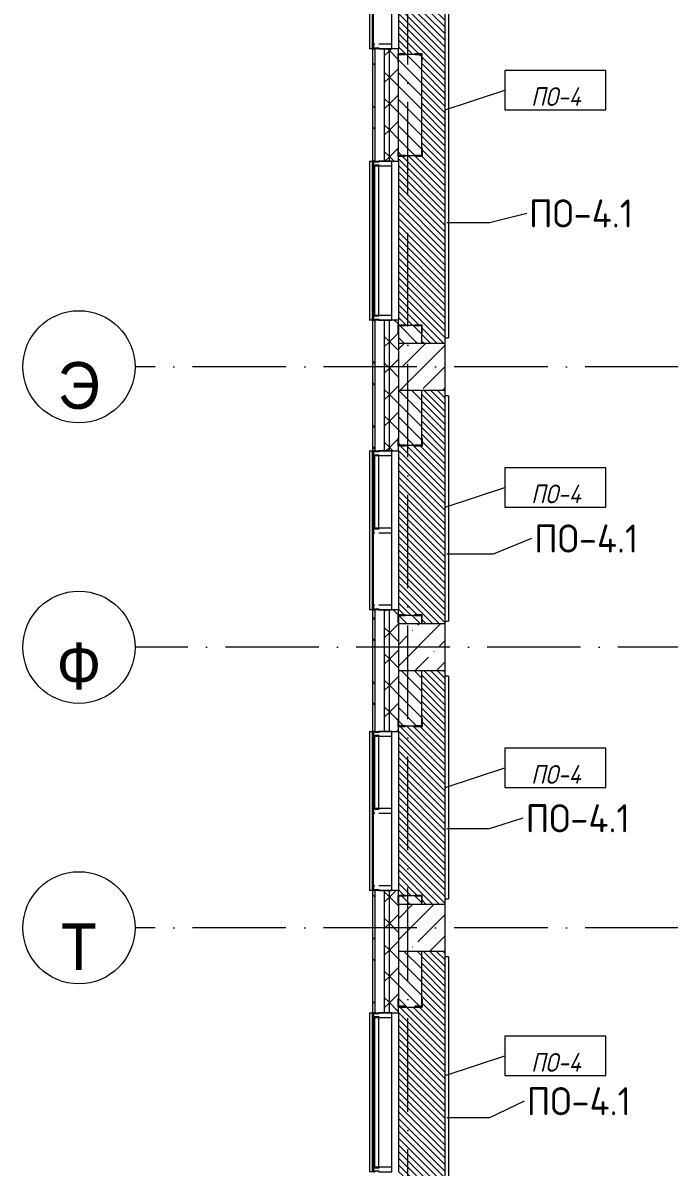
# Model space of a CAD drawing. Header units: millimetres. Extents: x -6467 to 106027, y -7090 to 195095.
# Drawn here: x -6358 to 556, y 132535 to 144773 of the extents above; entities that cross this region are included whole.
import ezdxf

# ---------------------------------------------------------------- set-up
doc = ezdxf.new("R2010")
doc.units = ezdxf.units.MM
doc.linetypes.add('50_200_ШТРИХ_1Т_ш5_п1_п1_', pattern=[1400, 1000, -200, 0, -200])
for name, color, linetype, lineweight in [('A-FLOR', 7, 'Continuous', 9), ('A-FLOR-IDEN', 7, 'Continuous', 9), ('A-GLAZ', 7, 'Continuous', 5), ('A-GLAZ-CWMG', 7, 'Continuous', 9), ('A-GLAZ-CWMG-1', 7, 'Continuous', 20), ('A-WALL', 7, 'Continuous', 5), ('A-WALL-FNSH-1', 7, 'Continuous', 5), ('A-WALL-IDEN', 7, 'Continuous', 9), ('I-WALL', 7, 'Continuous', 5), ('S-COLS', 7, 'Continuous', 9), ('S-COLS-1', 7, 'Continuous', 5)]:
    doc.layers.add(name, color=color, linetype=linetype, lineweight=lineweight)
for name, color, linetype, lineweight, true_color in [('A-FLOR-PATT-1', 7, 'Continuous', 5, 0xd61c12), ('A-GENM-1', 7, 'Continuous', 9, 0xaaaaaa), ('A-GENM-2', 7, 'Continuous', 20, 0xaaaaaa), ('A-WALL-2', 7, 'Continuous', 5, 0xaaaaaa), ('Оси-1', 7, 'Continuous', 20, 0xaaaaaa), ('Оси-2', 7, 'Continuous', 9, 0xaaaaaa), ('Оси-3', 7, '50_200_ШТРИХ_1Т_ш5_п1_п1_', 9, 0xaaaaaa)]:
    doc.layers.add(name, color=color, linetype=linetype, lineweight=lineweight, true_color=true_color)
doc.styles.add('Arial', font='arial.ttf', dxfattribs={"width": 0.9, "height": 500})
doc.styles.add('GOST Common', font='', dxfattribs={"height": 300})
doc.styles.add('GOST Common_I', font='', dxfattribs={"width": 0.9, "height": 200})
doc.styles.get('GOST Common').set_extended_font_data('GOST Common')
doc.styles.get('GOST Common_I').set_extended_font_data('GOST Common', italic=True)
pattern_1 = [(45, (109.45, 102614.03), (-141.42136, 141.42136), []), (135, (109.45, 102614.03), (-141.42136, -141.42136), [])]

# ---------------------------------------------------------------- blocks, each defined once
blk = doc.blocks.new('BSC_Колонна _Прямоугольная - 500х500-V56-АИ_План этажа Радиаторы_3')
at = {"layer": 'S-COLS-1'}
h = blk.add_hatch(dxfattribs=at)
h.set_pattern_fill('FP_84', color=256, style=0, pattern_type=2)
h.set_pattern_definition([(45, (2200, -32481.04), (-228.0985, 228.0985), []), (45, (2428.1, -32481.04), (-228.0985, 228.0985), [403.225, -80.645, 6.706, -73.939])])
h.paths.add_polyline_path([(-250, -250), (250, -250), (250, 250), (-250, 250)])
for p, q in [((250, 250), (-250, 250)), ((-250, 250), (-250, -250)), ((250, -250), (250, 250)), ((-250, -250), (250, -250))]:
    blk.add_line(p, q, dxfattribs=at)
blk = doc.blocks.new('BSC_Колонна _Прямоугольная - 500х500-V60-АИ_План этажа Радиаторы_3')
at = {"layer": 'S-COLS-1'}
h = blk.add_hatch(dxfattribs=at)
h.set_pattern_fill('FP_88', color=256, style=0, pattern_type=2)
h.set_pattern_definition([(45, (2200, -35481.04), (-228.0985, 228.0985), []), (45, (2428.1, -35481.04), (-228.0985, 228.0985), [403.225, -80.645, 6.706, -73.939])])
h.paths.add_polyline_path([(-250, -250), (250, -250), (250, 250), (-250, 250), (-250, 120)])
for p, q in [((250, 250), (-250, 250)), ((-250, 250), (-250, -250)), ((250, -250), (250, 250)), ((-250, -250), (250, -250))]:
    blk.add_line(p, q, dxfattribs=at)
blk = doc.blocks.new('BSC_Колонна _Прямоугольная - 500х500-V208-АИ_План этажа Радиаторы_3')
at = {"layer": 'S-COLS-1'}
h = blk.add_hatch(dxfattribs=at)
h.set_pattern_fill('FP_158', color=256, style=0, pattern_type=2)
h.set_pattern_definition([(45, (2200, -38480.7), (-228.0985, 228.0985), []), (45, (2428.1, -38480.7), (-228.0985, 228.0985), [403.225, -80.645, 6.706, -73.939])])
h.paths.add_polyline_path([(-250, -250), (250, -250), (250, 250), (-250, 250), (-250, -67)])
for p, q in [((250, 250), (-250, 250)), ((-250, 250), (-250, -250)), ((250, -250), (250, 250)), ((-250, -250), (250, -250))]:
    blk.add_line(p, q, dxfattribs=at)
blk = doc.blocks.new('Прямоугольный импост - Импост структурный с накладкой - 180мм-22437111-АИ_План этажа Радиаторы_3')
at = {"layer": 'A-GLAZ-CWMG-1'}
for p, q in [((-50, 0), (-50, 17)), ((-50, 17), (0, 17)), ((0, 0), (-10, 0)), ((-10, 0), (-10, -40)), ((0, 17), (0, 0)), ((-50, -180), (-50, -40)), ((-10, -40), (0, -40)), ((0, -40), (0, -180)), ((0, -180), (-50, -180))]:
    blk.add_line(p, q, dxfattribs=at)
blk = doc.blocks.new('Прямоугольный импост - Импост структурный с накладкой - 180мм-V177-АИ_План этажа Радиаторы_3')
at = {"layer": 'A-GLAZ-CWMG'}
for p, q in [((-2717, 7957), (-2717, 8732)), ((-2700, 8732), (-2660, 8732)), ((-2700, 7957), (-2700, 8732)), ((-2660, 7957), (-2660, 8732)), ((-2520, 7957), (-2520, 8732)), ((-2660, 7957), (-2700, 7957))]:
    blk.add_line(p, q, dxfattribs=at)
blk = doc.blocks.new('Прямоугольный импост - Импост структурный с накладкой - 180мм-22437098-АИ_План этажа Радиаторы_3')
at = {"layer": 'A-GLAZ-CWMG-1'}
for p, q in [((-50, 0), (-50, 17)), ((-50, 17), (0, 17)), ((-40, 0), (-50, 0)), ((-40, -40), (-40, 0)), ((0, 0), (-10, 0)), ((-10, 0), (-10, -40)), ((0, 17), (0, 0)), ((-50, -180), (-50, -40)), ((-50, -40), (-40, -40)), ((-10, -40), (0, -40)), ((0, -40), (0, -180)), ((0, -180), (-50, -180))]:
    blk.add_line(p, q, dxfattribs=at)
blk = doc.blocks.new('Прямоугольный импост - Импост структурный с накладкой - 180мм-22437099-АИ_План этажа Радиаторы_3')
at = {"layer": 'A-GLAZ-CWMG-1'}
for p, q in [((0, 17), (-50, 17)), ((-50, 17), (-50, 0)), ((-50, 0), (-40, 0)), ((-40, 0), (-40, -40)), ((-10, -40), (-10, 0)), ((-10, 0), (0, 0)), ((0, 0), (0, 17)), ((-40, -40), (-50, -40)), ((-50, -40), (-50, -180)), ((0, -40), (-10, -40)), ((0, -180), (0, -40)), ((-50, -180), (0, -180))]:
    blk.add_line(p, q, dxfattribs=at)
blk = doc.blocks.new('Прямоугольный импост - Импост структурный с накладкой - 180мм-V178-АИ_План этажа Радиаторы_3')
at = {"layer": 'A-GLAZ-CWMG'}
for p, q in [((-2717, 62231), (-2717, 63831)), ((-2700, 63831), (-2660, 63831)), ((-2700, 62231), (-2700, 63831)), ((-2660, 62231), (-2660, 63831)), ((-2520, 62231), (-2520, 63831)), ((-2660, 62231), (-2700, 62231))]:
    blk.add_line(p, q, dxfattribs=at)
blk = doc.blocks.new('Прямоугольный импост - Импост структурный с накладкой - 180мм-V176-АИ_План этажа Радиаторы_3')
at = {"layer": 'A-GLAZ-CWMG'}
for p, q in [((6638, 55111), (5863, 55111)), ((6638, 54914), (5863, 54914))]:
    blk.add_line(p, q, dxfattribs=at)
blk = doc.blocks.new('Прямоугольный импост - Импост структурный с накладкой - 180мм-V179-АИ_План этажа Радиаторы_3')
at = {"layer": 'A-GLAZ-CWMG-1'}
for p, q in [((-25, 0), (-25, 17)), ((-25, 17), (25, 17)), ((-15, 0), (-25, 0)), ((-15, -40), (-15, 0)), ((25, 17), (25, 0)), ((-25, -180), (-25, -40)), ((-25, -40), (-15, -40)), ((25, -40), (25, -180)), ((25, -180), (-25, -180))]:
    blk.add_line(p, q, dxfattribs=at)
blk = doc.blocks.new('Прямоугольный импост - Импост структурный с накладкой - 180мм-22437157-АИ_План этажа Радиаторы_3')
at = {"layer": 'A-GLAZ-CWMG-1'}
for p, q in [((0, 17), (-50, 17)), ((-50, 17), (-50, 0)), ((-50, 0), (-40, 0)), ((-40, 0), (-40, -40)), ((-10, -40), (-10, 0)), ((-10, 0), (0, 0)), ((0, 0), (0, 17)), ((-40, -40), (-50, -40)), ((-50, -40), (-50, -180)), ((0, -40), (-10, -40)), ((0, -180), (0, -40)), ((-50, -180), (0, -180))]:
    blk.add_line(p, q, dxfattribs=at)
blk = doc.blocks.new('Фахверк _газобетон торцы_561 - Фахверк _газобетон торцы_-25581800-АИ_План этажа Радиаторы_3')
at = {"layer": 'A-GENM-2'}
for p, q in [((89406, 11135), (89325, 11135)), ((89325, 11135), (89325, 11129)), ((89325, 11129), (89400, 11129)), ((89400, 11129), (89400, 11054)), ((89400, 11054), (89406, 11054)), ((89406, 11054), (89406, 11135)), ((89400, 10954), (89400, 10879)), ((89406, 10954), (89400, 10954)), ((89406, 10873), (89406, 10954)), ((89400, 10879), (89325, 10879)), ((89325, 10879), (89325, 10873)), ((89325, 10873), (89406, 10873))]:
    blk.add_line(p, q, dxfattribs=at)
blk = doc.blocks.new('Фахверк _газобетон торцы_563 - Фахверк _газобетон торцы_-25581840-АИ_План этажа Радиаторы_3')
at = {"layer": 'A-GENM-2'}
for p, q in [((89406, 11135), (89325, 11135)), ((89325, 11135), (89325, 11129)), ((89325, 11129), (89400, 11129)), ((89400, 11129), (89400, 11054)), ((89400, 11054), (89406, 11054)), ((89406, 11054), (89406, 11135)), ((89400, 10954), (89400, 10879)), ((89406, 10954), (89400, 10954)), ((89406, 10873), (89406, 10954)), ((89400, 10879), (89325, 10879)), ((89325, 10879), (89325, 10873)), ((89325, 10873), (89406, 10873))]:
    blk.add_line(p, q, dxfattribs=at)
blk = doc.blocks.new('Фахверк _газобетон торцы_564 - Фахверк _газобетон торцы_-25581860-АИ_План этажа Радиаторы_3')
at = {"layer": 'A-GENM-2'}
for p, q in [((89406, 11135), (89325, 11135)), ((89325, 11135), (89325, 11129)), ((89325, 11129), (89400, 11129)), ((89400, 11129), (89400, 11054)), ((89400, 11054), (89406, 11054)), ((89406, 11054), (89406, 11135)), ((89400, 10954), (89400, 10879)), ((89406, 10954), (89400, 10954)), ((89406, 10873), (89406, 10954)), ((89400, 10879), (89325, 10879)), ((89325, 10879), (89325, 10873)), ((89325, 10873), (89406, 10873))]:
    blk.add_line(p, q, dxfattribs=at)
blk = doc.blocks.new('Фахверк _газобетон торцы_565 - Фахверк _газобетон торцы_-25581880-АИ_План этажа Радиаторы_3')
at = {"layer": 'A-GENM-2'}
for p, q in [((89406, 11135), (89325, 11135)), ((89325, 11135), (89325, 11129)), ((89325, 11129), (89400, 11129)), ((89400, 11129), (89400, 11054)), ((89400, 11054), (89406, 11054)), ((89406, 11054), (89406, 11135)), ((89400, 10954), (89400, 10879)), ((89406, 10954), (89400, 10954)), ((89406, 10873), (89406, 10954)), ((89400, 10879), (89325, 10879)), ((89325, 10879), (89325, 10873)), ((89325, 10873), (89406, 10873))]:
    blk.add_line(p, q, dxfattribs=at)
blk = doc.blocks.new('Фахверк _газобетон торцы_566 - Фахверк _газобетон торцы_-25581900-АИ_План этажа Радиаторы_3')
at = {"layer": 'A-GENM-2'}
for p, q in [((89406, 11135), (89325, 11135)), ((89325, 11135), (89325, 11129)), ((89325, 11129), (89400, 11129)), ((89400, 11129), (89400, 11054)), ((89400, 11054), (89406, 11054)), ((89406, 11054), (89406, 11135)), ((89400, 10954), (89400, 10879)), ((89406, 10954), (89400, 10954)), ((89406, 10873), (89406, 10954)), ((89400, 10879), (89325, 10879)), ((89325, 10879), (89325, 10873)), ((89325, 10873), (89406, 10873))]:
    blk.add_line(p, q, dxfattribs=at)
blk = doc.blocks.new('Фахверк _газобетон торцы_567 - Фахверк _газобетон торцы_-25581920-АИ_План этажа Радиаторы_3')
at = {"layer": 'A-GENM-2'}
for p, q in [((89406, 11135), (89325, 11135)), ((89325, 11135), (89325, 11129)), ((89325, 11129), (89400, 11129)), ((89400, 11129), (89400, 11054)), ((89400, 11054), (89406, 11054)), ((89406, 11054), (89406, 11135)), ((89400, 10954), (89400, 10879)), ((89406, 10954), (89400, 10954)), ((89406, 10873), (89406, 10954)), ((89400, 10879), (89325, 10879)), ((89325, 10879), (89325, 10873)), ((89325, 10873), (89406, 10873))]:
    blk.add_line(p, q, dxfattribs=at)
blk = doc.blocks.new('Фахверк _газобетон торцы_568 - Фахверк _газобетон торцы_-25581940-АИ_План этажа Радиаторы_3')
at = {"layer": 'A-GENM-2'}
for p, q in [((89406, 11135), (89325, 11135)), ((89325, 11135), (89325, 11129)), ((89325, 11129), (89400, 11129)), ((89400, 11129), (89400, 11054)), ((89400, 11054), (89406, 11054)), ((89406, 11054), (89406, 11135)), ((89400, 10954), (89400, 10879)), ((89406, 10954), (89400, 10954)), ((89406, 10873), (89406, 10954)), ((89400, 10879), (89325, 10879)), ((89325, 10879), (89325, 10873)), ((89325, 10873), (89406, 10873))]:
    blk.add_line(p, q, dxfattribs=at)
blk = doc.blocks.new('Фахверк _газобетон торцы_583 - Фахверк _газобетон торцы_-25582240-АИ_План этажа Радиаторы_3')
at = {"layer": 'A-GENM-2'}
for p, q in [((89406, 11135), (89325, 11135)), ((89325, 11135), (89325, 11129)), ((89325, 11129), (89400, 11129)), ((89400, 11129), (89400, 11054)), ((89400, 11054), (89406, 11054)), ((89406, 11054), (89406, 11135)), ((89400, 10954), (89400, 10879)), ((89406, 10954), (89400, 10954)), ((89406, 10873), (89406, 10954)), ((89400, 10879), (89325, 10879)), ((89325, 10879), (89325, 10873)), ((89325, 10873), (89406, 10873))]:
    blk.add_line(p, q, dxfattribs=at)
blk = doc.blocks.new('Отлив_СКБ - Отлив витража-V314-АИ_План этажа Радиаторы_3')
at = {"layer": 'A-GLAZ'}
for p, q in [((0, 67), (0, 100)), ((1700, 100), (0, 100)), ((0, 2), (10, 2)), ((865, 2), (875, 2)), ((1650, 2), (1660, 2)), ((1690, 2), (1700, 2)), ((1700, 100), (1700, 67))]:
    blk.add_line(p, q, dxfattribs=at)
blk = doc.blocks.new('Отлив_СКБ - Отлив витража-V315-АИ_План этажа Радиаторы_3')
at = {"layer": 'A-GLAZ'}
for p, q in [((0, 67), (0, 100)), ((1700, 100), (0, 100)), ((0, 2), (10, 2)), ((40, 2), (50, 2)), ((1650, 2), (1660, 2)), ((1690, 2), (1700, 2)), ((1700, 100), (1700, 67))]:
    blk.add_line(p, q, dxfattribs=at)
blk = doc.blocks.new('Ось сетки - Круг_Ø6_00__ISO-2_5_0_9K_-17386508-АИ_План этажа Радиаторы_3')
at = {"layer": 'Оси-1'}
blk.add_circle((0, 0), 3, dxfattribs=at)
blk = doc.blocks.new('AAR_СКБ_Марка_Перекрытия_1 мм - Марка пола-27961726-АИ_План этажа Радиаторы_3')
at = {"layer": 'A-FLOR-IDEN'}
for p, q in [((2.723, 2.101), (-2.69, 2.101)), ((-2.69, 2.101), (-2.69, 0)), ((2.723, 0), (2.723, 2.101)), ((-2.69, 0), (2.723, 0))]:
    blk.add_line(p, q, dxfattribs=at)

msp = doc.modelspace()

# ---------------------------------------------------------------- hatches: boundary and pattern name
at = {"layer": 'A-FLOR-PATT-1'}
h = msp.add_hatch(dxfattribs=at)
h.set_pattern_fill('FP_252', color=256, style=0, pattern_type=2)
h.set_pattern_definition([(315, (-2090.55, 143844.9), (35.3553, 35.3553), [])])
h.paths.add_polyline_path([(-2085, 141345), (-1841, 141345), (-1841, 146345), (-2091, 146345), (-2091, 146330), (-2085, 146330), (-2087, 146249), (-2166, 146249), (-2166, 146255), (-2266, 146255), (-2266, 146249), (-2341, 146249), (-2340, 144441), (-2266, 144441), (-2266, 144435), (-2166, 144435), (-2166, 144441), (-2085, 144441), (-2087, 144360), (-2091, 144360), (-2091, 143430), (-2085, 143430), (-2087, 143349), (-2166, 143349), (-2166, 143355), (-2266, 143355), (-2266, 143349), (-2341, 143349), (-2341, 141541), (-2266, 141541), (-2266, 141535), (-2166, 141535), (-2166, 141541), (-2085, 141541), (-2087, 141460), (-2091, 141460), (-2091, 141345), (-2087, 141345)])
h = msp.add_hatch(dxfattribs=at)
h.set_pattern_fill('FP_253', color=256, style=0, pattern_type=2)
h.set_pattern_definition([(315, (-2090.55, 139594.9), (35.3553, 35.3553), [])])
h.paths.add_polyline_path([(-2085, 138345), (-1841, 138345), (-1841, 140845), (-2091, 140845), (-2091, 140330), (-2085, 140330), (-2087, 140249), (-2166, 140249), (-2166, 140255), (-2266, 140255), (-2266, 140249), (-2341, 140249), (-2340, 138441), (-2266, 138441), (-2266, 138435), (-2166, 138435), (-2166, 138441), (-2085, 138441), (-2087, 138360), (-2091, 138360), (-2091, 138345), (-2087, 138345)])
h = msp.add_hatch(dxfattribs=at)
h.set_pattern_fill('FP_254', color=256, style=0, pattern_type=2)
h.set_pattern_definition([(315, (-2090.55, 136595.076), (35.3553, 35.3553), [])])
h.paths.add_polyline_path([(-2087, 135345), (-1841, 135345), (-1841, 137845), (-2091, 137845), (-2091, 137330), (-2085, 137330), (-2087, 137249), (-2166, 137249), (-2166, 137255), (-2266, 137255), (-2266, 137249), (-2341, 137249), (-2340, 135441), (-2266, 135441), (-2266, 135435), (-2166, 135435), (-2166, 135441), (-2085, 135441), (-2087, 135360), (-2091, 135360), (-2091, 135345)])
h = msp.add_hatch(dxfattribs=at)
h.set_pattern_fill('FP_255', color=256, style=0, pattern_type=2)
h.set_pattern_definition([(315, (-2090.55, 133515.076), (35.3553, 35.3553), [])])
h.paths.add_polyline_path([(-2091, 132185), (-1841, 132185), (-1841, 134845), (-2091, 134845), (-2091, 134330), (-2085, 134330), (-2087, 134249), (-2091, 134249), (-2091, 134245), (-2341, 134245), (-2338, 132441), (-2266, 132441), (-2266, 132435), (-2341, 132435), (-2341, 132425), (-2091, 132425), (-2091, 132435), (-2166, 132435), (-2166, 132441), (-2085, 132441), (-2087, 132360), (-2091, 132360)])
at = {"layer": 'A-WALL'}
h = msp.add_hatch(dxfattribs=at)
h.set_pattern_fill('FP_122', color=256, style=0, pattern_type=2)
h.set_pattern_definition(pattern_1)
h.paths.add_polyline_path([(-2441, 100595), (-2441, 109696), (-2491, 109696), (-2491, 100595)])
h.paths.add_polyline_path([(-2491, 111396), (-2441, 111396), (-2441, 114495), (-2491, 114495), (-2491, 111496)])
h.paths.add_polyline_path([(-2441, 116195), (-2441, 117649), (-2491, 117649), (-2491, 116195)])
h.paths.add_polyline_path([(-2441, 119349), (-2441, 120495), (-2491, 120495), (-2491, 119349)])
h.paths.add_polyline_path([(-2491, 122195), (-2441, 122195), (-2441, 123495), (-2491, 123495), (-2491, 122746)])
h.paths.add_polyline_path([(-2441, 125195), (-2441, 126495), (-2491, 126495), (-2491, 125195)])
h.paths.add_polyline_path([(-2441, 128195), (-2441, 129485), (-2491, 129485), (-2491, 128195)])
h.paths.add_polyline_path([(-2441, 131185), (-2441, 132485), (-2491, 132485), (-2491, 131185)])
h.paths.add_polyline_path([(-2441, 134185), (-2441, 135495), (-2491, 135495), (-2491, 134185)])
h.paths.add_polyline_path([(-2491, 137195), (-2441, 137195), (-2441, 138495), (-2491, 138495), (-2491, 137512)])
h.paths.add_polyline_path([(-2491, 140195), (-2441, 140195), (-2441, 141595), (-2491, 141595), (-2491, 140324)])
h.paths.add_polyline_path([(-2491, 143295), (-2441, 143295), (-2441, 144495), (-2491, 144495), (-2491, 143840)])
h.paths.add_polyline_path([(-2491, 146195), (-2441, 146195), (-2441, 147495), (-2491, 147495), (-2491, 146653)])
h.paths.add_polyline_path([(-2491, 149195), (-2441, 149195), (-2441, 150495), (-2491, 150495), (-2491, 149465)])
h = msp.add_hatch(dxfattribs=at)
h.set_pattern_fill('FP_122', color=256, style=0, pattern_type=2)
h.set_pattern_definition(pattern_1)
h.paths.add_polyline_path([(-2441, 100695), (-2341, 100695), (-2341, 109696), (-2441, 109696), (-2441, 104465)])
h.paths.add_polyline_path([(-2441, 111396), (-2341, 111396), (-2341, 114495), (-2441, 114495), (-2441, 111496)])
h.paths.add_polyline_path([(-2341, 116195), (-2341, 117649), (-2441, 117649), (-2441, 116195)])
h.paths.add_polyline_path([(-2341, 119349), (-2341, 120495), (-2441, 120495), (-2441, 119349)])
h.paths.add_polyline_path([(-2441, 122195), (-2341, 122195), (-2341, 123495), (-2441, 123495), (-2441, 122746)])
h.paths.add_polyline_path([(-2441, 125195), (-2341, 125195), (-2341, 126495), (-2441, 126495), (-2441, 125559)])
h.paths.add_polyline_path([(-2441, 128195), (-2341, 128195), (-2341, 129485), (-2441, 129485), (-2441, 128371)])
h.paths.add_polyline_path([(-2441, 131185), (-2341, 131185), (-2341, 132485), (-2441, 132485), (-2441, 131887)])
h.paths.add_polyline_path([(-2341, 134185), (-2341, 135495), (-2441, 135495), (-2441, 134185)])
h.paths.add_polyline_path([(-2341, 137195), (-2341, 138495), (-2441, 138495), (-2441, 137195)])
h.paths.add_polyline_path([(-2341, 140195), (-2341, 141595), (-2441, 141595), (-2441, 140195)])
h.paths.add_polyline_path([(-2441, 143295), (-2341, 143295), (-2341, 144495), (-2441, 144495), (-2441, 143840)])
h.paths.add_polyline_path([(-2441, 146195), (-2341, 146195), (-2341, 147495), (-2441, 147495), (-2441, 146653)])
h.paths.add_polyline_path([(-2441, 149195), (-2341, 149195), (-2341, 150445), (-2441, 150445), (-2441, 149465)])
at = {"layer": 'A-WALL-2'}
h = msp.add_hatch(dxfattribs=at)
h.set_pattern_fill('FP_121', color=256, style=0, pattern_type=2)
h.set_pattern_definition([(135, (109.45, 102614.03), (-342.148, -342.148), []), (135, (337.55, 102614.03), (-342.148, -342.148), [])])
h.paths.add_polyline_path([(-2591, 100445), (-2591, 109696), (-2618, 109696), (-2618, 100445)])
h.paths.add_polyline_path([(-2591, 111396), (-2591, 114495), (-2618, 114495), (-2618, 111396)])
h.paths.add_polyline_path([(-2618, 116195), (-2591, 116195), (-2591, 117649), (-2618, 117649), (-2618, 116418)])
h.paths.add_polyline_path([(-2618, 119349), (-2591, 119349), (-2591, 120495), (-2618, 120495), (-2618, 119934)])
h.paths.add_polyline_path([(-2591, 122195), (-2591, 123495), (-2618, 123495), (-2618, 122195)])
h.paths.add_polyline_path([(-2618, 125195), (-2591, 125195), (-2591, 126495), (-2618, 126495), (-2618, 125559)])
h.paths.add_polyline_path([(-2591, 128195), (-2591, 129485), (-2618, 129485), (-2618, 128195)])
h.paths.add_polyline_path([(-2591, 131185), (-2591, 132485), (-2618, 132485), (-2618, 131185)])
h.paths.add_polyline_path([(-2618, 134185), (-2591, 134185), (-2591, 135495), (-2618, 135495), (-2618, 134699)])
h.paths.add_polyline_path([(-2618, 137195), (-2591, 137195), (-2591, 138495), (-2618, 138495), (-2618, 137512)])
h.paths.add_polyline_path([(-2618, 140195), (-2591, 140195), (-2591, 141595), (-2618, 141595), (-2618, 140324)])
h.paths.add_polyline_path([(-2618, 143295), (-2591, 143295), (-2591, 144495), (-2618, 144495), (-2618, 143840)])
h.paths.add_polyline_path([(-2618, 146195), (-2591, 146195), (-2591, 147495), (-2618, 147495), (-2618, 146653)])
h.paths.add_polyline_path([(-2618, 149195), (-2591, 149195), (-2591, 150622), (-2618, 150622), (-2618, 149465)])
at = {"layer": 'I-WALL'}
h = msp.add_hatch(dxfattribs=at)
h.set_pattern_fill('FP_2', color=256, style=0, pattern_type=2)
h.set_pattern_definition([(135, (109.45, 102614.03), (-70.71068, -70.71068), [])])
h.paths.add_polyline_path([(-2341, 120355), (-2091, 120355), (-2091, 120435), (-2341, 120435)])
h.paths.add_polyline_path([(-2091, 122255), (-2091, 123435), (-2341, 123435), (-2341, 122255)])
h.paths.add_polyline_path([(-2341, 125255), (-2091, 125255), (-2091, 126435), (-2341, 126435), (-2341, 125559)])
h.paths.add_polyline_path([(-2341, 128255), (-2091, 128255), (-2091, 129425), (-2341, 129425), (-2341, 128371)])
h.paths.add_polyline_path([(-2341, 131245), (-2091, 131245), (-2091, 132425), (-2341, 132425), (-2341, 131887)])
h.paths.add_polyline_path([(-2341, 134245), (-2091, 134245), (-2091, 134845), (-2341, 134845), (-2341, 134699)])
h.paths.add_polyline_path([(-2091, 135345), (-2091, 135435), (-2341, 135435), (-2341, 135345), (-2109, 135345)])
h.paths.add_polyline_path([(-2091, 137255), (-2091, 137845), (-2341, 137845), (-2341, 137255)])
h.paths.add_polyline_path([(-2091, 138345), (-2091, 138435), (-2341, 138435), (-2341, 138345), (-2110, 138345)])
h.paths.add_polyline_path([(-2341, 140255), (-2091, 140255), (-2091, 140845), (-2341, 140845), (-2341, 140324)])
h.paths.add_polyline_path([(-2128, 141345), (-2091, 141345), (-2091, 141535), (-2341, 141535), (-2341, 141345)])
h.paths.add_polyline_path([(-2091, 143355), (-2091, 144435), (-2341, 144435), (-2341, 143355)])
h.paths.add_polyline_path([(-2091, 146255), (-2091, 147435), (-2341, 147435), (-2341, 146255)])
h.paths.add_polyline_path([(-2341, 149255), (-2091, 149255), (-2091, 149845), (-2341, 149845), (-2341, 149465)])

# ---------------------------------------------------------------- linework, layer by layer
at = {"layer": 'A-FLOR'}
for p, q in [((-1841, 141345), (-1841, 146345)), ((-2341, 146195), (-2341, 144495)), ((-2341, 143295), (-2341, 141595)), ((-1841, 138345), (-1841, 140845)), ((-2341, 140195), (-2341, 138495)), ((-1841, 135345), (-1841, 137845)), ((-2341, 137195), (-2341, 135495)), ((-1841, 132185), (-1841, 134845)), ((-2341, 134185), (-2341, 132485))]:
    msp.add_line(p, q, dxfattribs=at)
at = {"layer": 'A-FLOR-IDEN'}
for p, q in [((-1841, 143845), (-1203, 144055)), ((-1841, 139595), (-1203, 139805)), ((-1841, 136595), (-1203, 136805)), ((-1841, 133515), (-1203, 133725))]:
    msp.add_line(p, q, dxfattribs=at)
at = {"layer": 'A-WALL'}
for p, q in [((-1806, 146285), (-1806, 141405)), ((-2618, 144495), (-2618, 146195)), ((-2591, 144495), (-2591, 143295)), ((-2491, 144495), (-2491, 143295)), ((-2441, 144495), (-2441, 143295)), ((-2091, 144435), (-2341, 144435)), ((-2091, 143355), (-2091, 144435)), ((-2341, 143355), (-2091, 143355)), ((-2618, 141595), (-2618, 143295)), ((-2591, 141595), (-2591, 140195)), ((-2491, 141595), (-2491, 140195)), ((-2441, 141595), (-2441, 140195)), ((-2091, 141535), (-2341, 141535)), ((-2341, 141535), (-2341, 141345)), ((-2091, 141345), (-2091, 141535)), ((-1841, 141405), (-1806, 141405)), ((-2341, 140845), (-2341, 140255)), ((-2091, 140255), (-2091, 140845)), ((-1806, 140785), (-1841, 140785)), ((-1806, 140785), (-1806, 138375)), ((-2341, 140255), (-2091, 140255)), ((-2618, 138495), (-2618, 140195)), ((-2591, 138495), (-2591, 137195)), ((-2491, 138495), (-2491, 137195)), ((-2441, 138495), (-2441, 137195)), ((-2091, 138435), (-2341, 138435)), ((-2341, 138435), (-2341, 138345)), ((-2091, 138345), (-2091, 138435)), ((-1841, 138375), (-1806, 138375)), ((-2341, 137845), (-2341, 137255)), ((-2091, 137255), (-2091, 137845)), ((-1806, 137785), (-1841, 137785)), ((-1806, 137785), (-1806, 135405)), ((-2618, 135495), (-2618, 137195)), ((-2341, 137255), (-2091, 137255)), ((-2591, 135495), (-2591, 134185)), ((-2491, 135495), (-2491, 134185)), ((-2441, 135495), (-2441, 134185)), ((-2091, 135435), (-2341, 135435)), ((-2341, 135435), (-2341, 135345)), ((-2091, 135345), (-2091, 135435)), ((-1841, 135405), (-1806, 135405)), ((-2341, 134845), (-2341, 134245)), ((-2091, 134245), (-2091, 134845)), ((-1806, 134785), (-1841, 134785)), ((-1806, 134785), (-1806, 132245)), ((-2618, 132485), (-2618, 134185)), ((-2341, 134245), (-2091, 134245))]:
    msp.add_line(p, q, dxfattribs=at)
at = {"layer": 'A-WALL-FNSH-1'}
for p, q in [((-2341, 144495), (-2618, 144495)), ((-2618, 144495), (-2618, 143295)), ((-2341, 143295), (-2341, 144495)), ((-2618, 143295), (-2341, 143295)), ((-2341, 141595), (-2618, 141595)), ((-2618, 141595), (-2618, 140195)), ((-2341, 141535), (-2341, 141595)), ((-2341, 140195), (-2341, 140255)), ((-2618, 140195), (-2341, 140195)), ((-2341, 138495), (-2618, 138495)), ((-2618, 138495), (-2618, 137195)), ((-2341, 138435), (-2341, 138495)), ((-2618, 137195), (-2341, 137195)), ((-2341, 137195), (-2341, 137255)), ((-2341, 135495), (-2618, 135495)), ((-2618, 135495), (-2618, 134185)), ((-2341, 135435), (-2341, 135495)), ((-2618, 134185), (-2341, 134185)), ((-2341, 134185), (-2341, 134245))]:
    msp.add_line(p, q, dxfattribs=at)
at = {"layer": 'A-WALL-IDEN'}
for p, q in [((-1366, 142638), (-968, 142738)), ((-1823, 142638), (-1366, 142638)), ((-1322, 139093), (-913, 139262)), ((-1823, 139093), (-1322, 139093)), ((-1367, 136158), (-1004, 136270)), ((-1823, 136158), (-1367, 136158)), ((-1361, 133064), (-992, 133244)), ((-1823, 133064), (-1361, 133064))]:
    msp.add_line(p, q, dxfattribs=at)
at = {"layer": 'Оси-3'}
for p, q in [((-2241, 96724), (-2241, 193895)), ((25859, 141095), (-5158, 141095)), ((8009, 138095), (-5158, 138095)), ((25859, 135095), (-5158, 135095))]:
    msp.add_line(p, q, dxfattribs=at)

# ---------------------------------------------------------------- block references
at = {"layer": 'A-FLOR-IDEN', "xscale": 199.9999999999999, "yscale": 199.9999999999999, "zscale": 199.9999999999999}
for p in [(-665, 143845), (-665, 139595), (-665, 136595), (-665, 133515)]:
    msp.add_blockref('AAR_СКБ_Марка_Перекрытия_1 мм - Марка пола-27961726-АИ_План этажа Радиаторы_3', p, dxfattribs=at)
at = {"layer": 'A-GENM-1'}
for name, p, rotation in [('Фахверк _газобетон торцы_561 - Фахверк _газобетон торцы_-25581800-АИ_План этажа Радиаторы_3', (8788, 55035), 89.99999999999974), ('Фахверк _газобетон торцы_564 - Фахверк _газобетон торцы_-25581860-АИ_План этажа Радиаторы_3', (-13219, 232755), 270.0000000000001), ('Фахверк _газобетон торцы_563 - Фахверк _газобетон торцы_-25581840-АИ_План этажа Радиаторы_3', (8788, 52135), 89.99999999999974), ('Фахверк _газобетон торцы_566 - Фахверк _газобетон торцы_-25581900-АИ_План этажа Радиаторы_3', (-13219, 229655), 270.0000000000001), ('Фахверк _газобетон торцы_565 - Фахверк _газобетон торцы_-25581880-АИ_План этажа Радиаторы_3', (8788, 49035), 89.99999999999974), ('Фахверк _газобетон торцы_568 - Фахверк _газобетон торцы_-25581940-АИ_План этажа Радиаторы_3', (-13219, 226655), 270.0000000000001), ('Фахверк _газобетон торцы_567 - Фахверк _газобетон торцы_-25581920-АИ_План этажа Радиаторы_3', (8788, 46035), 89.99999999999974), ('Фахверк _газобетон торцы_583 - Фахверк _газобетон торцы_-25582240-АИ_План этажа Радиаторы_3', (-13219, 223655), 270.0000000000001)]:
    msp.add_blockref(name, p, dxfattribs=dict(at, rotation=rotation))
at = {"layer": 'A-GLAZ', "rotation": 89.99999999999953}
for name, p in [('Отлив_СКБ - Отлив витража-V314-АИ_План этажа Радиаторы_3', (-2551, 144495)), ('Отлив_СКБ - Отлив витража-V315-АИ_План этажа Радиаторы_3', (-2551, 141595)), ('Отлив_СКБ - Отлив витража-V314-АИ_План этажа Радиаторы_3', (-2551, 138495)), ('Отлив_СКБ - Отлив витража-V314-АИ_План этажа Радиаторы_3', (-2551, 135495)), ('Отлив_СКБ - Отлив витража-V315-АИ_План этажа Радиаторы_3', (-2551, 132485))]:
    msp.add_blockref(name, p, dxfattribs=at)
at = {"layer": 'A-GLAZ-CWMG'}
for name, p, rotation in [('Прямоугольный импост - Импост структурный с накладкой - 180мм-V176-АИ_План этажа Радиаторы_3', (-57522, 151183), 269.9999999999995), ('Прямоугольный импост - Импост структурный с накладкой - 180мм-22437099-АИ_План этажа Радиаторы_3', (-2591, 143295), 89.99999999999775), ('Прямоугольный импост - Импост структурный с накладкой - 180мм-22437157-АИ_План этажа Радиаторы_3', (-2591, 140195), 89.99999999999775), ('Прямоугольный импост - Импост структурный с накладкой - 180мм-V176-АИ_План этажа Радиаторы_3', (-57522, 145183), 269.9999999999995), ('Прямоугольный импост - Импост структурный с накладкой - 180мм-22437157-АИ_План этажа Радиаторы_3', (-2591, 137195), 89.99999999999775), ('Прямоугольный импост - Импост структурный с накладкой - 180мм-V176-АИ_План этажа Радиаторы_3', (-57522, 142183), 269.9999999999995), ('Прямоугольный импост - Импост структурный с накладкой - 180мм-22437099-АИ_План этажа Радиаторы_3', (-2591, 134185), 89.99999999999775)]:
    msp.add_blockref(name, p, dxfattribs=dict(at, rotation=rotation))
at = {"layer": 'A-GLAZ-CWMG', "extrusion": (0, 0, -1), "rotation": 270.0000000000022}
for name, p in [('Прямоугольный импост - Импост структурный с накладкой - 180мм-22437111-АИ_План этажа Радиаторы_3', (2591, 144495)), ('Прямоугольный импост - Импост структурный с накладкой - 180мм-22437098-АИ_План этажа Радиаторы_3', (2591, 141595)), ('Прямоугольный импост - Импост структурный с накладкой - 180мм-V179-АИ_План этажа Радиаторы_3', (2591, 139345)), ('Прямоугольный импост - Импост структурный с накладкой - 180мм-22437111-АИ_План этажа Радиаторы_3', (2591, 138495)), ('Прямоугольный импост - Импост структурный с накладкой - 180мм-V179-АИ_План этажа Радиаторы_3', (2591, 136345)), ('Прямоугольный импост - Импост структурный с накладкой - 180мм-22437111-АИ_План этажа Радиаторы_3', (2591, 135495)), ('Прямоугольный импост - Импост структурный с накладкой - 180мм-22437098-АИ_План этажа Радиаторы_3', (2591, 132485))]:
    msp.add_blockref(name, p, dxfattribs=at)
at = {"layer": 'A-GLAZ-CWMG'}
for name, p in [('Прямоугольный импост - Импост структурный с накладкой - 180мм-V178-АИ_План этажа Радиаторы_3', (109, 79414)), ('Прямоугольный импост - Импост структурный с накладкой - 180мм-V177-АИ_План этажа Радиаторы_3', (109, 131413)), ('Прямоугольный импост - Импост структурный с накладкой - 180мм-V177-АИ_План этажа Радиаторы_3', (109, 128413)), ('Прямоугольный импост - Импост структурный с накладкой - 180мм-V178-АИ_План этажа Радиаторы_3', (109, 70304))]:
    msp.add_blockref(name, p, dxfattribs=at)
at = {"layer": 'S-COLS'}
for name, p in [('BSC_Колонна _Прямоугольная - 500х500-V208-АИ_План этажа Радиаторы_3', (-2091, 141095)), ('BSC_Колонна _Прямоугольная - 500х500-V60-АИ_План этажа Радиаторы_3', (-2091, 138095)), ('BSC_Колонна _Прямоугольная - 500х500-V56-АИ_План этажа Радиаторы_3', (-2091, 135095))]:
    msp.add_blockref(name, p, dxfattribs=at)
at = {"layer": 'Оси-1', "xscale": 199.9999999999999, "yscale": 199.9999999999999, "zscale": 199.9999999999999}
for p, rotation in [((-5758, 141095), 89.99999999999982), ((-5758, 138095), 89.9999999999998), ((-5758, 135095), 89.9999999999998)]:
    msp.add_blockref('Ось сетки - Круг_Ø6_00__ISO-2_5_0_9K_-17386508-АИ_План этажа Радиаторы_3', p, dxfattribs=dict(at, rotation=rotation))

# ---------------------------------------------------------------- texts
at = {"layer": 'A-FLOR-IDEN', "char_height": 200, "width": 572.4, "attachment_point": 5, "line_spacing_factor": 1.022766, "style": 'GOST Common_I'}
for insert in [(-655, 143985), (-655, 139735), (-655, 136735), (-655, 133655)]:
    msp.add_mtext('\\pxqc,t0.9,1.8,2.7,3.6,4.5,5.4,6.3,7.2,8.1,9,9.9,10.8,11.7,12.6,13.5,14.4,15.3,16.2,17.1,18,18.9,19.8,20.7,21.6,22.5,23.4,24.3,25.2,26.1,27,27.9,28.8;{ПО-4}', dxfattribs=dict(at, insert=insert))
at = {"layer": 'A-WALL-IDEN', "char_height": 300, "width": 1178, "attachment_point": 2, "line_spacing_factor": 1.022766, "style": 'GOST Common'}
for insert in [(-386, 142885), (-331, 139408), (-422, 136416), (-410, 133390)]:
    msp.add_mtext('\\pxqc,t0.26667,0.53333,0.8,1.06667,1.33333,1.6,1.86667,2.13333,2.4,2.66667,2.93333,3.2,3.46667,3.73333,4,4.26667,4.53333,4.8,5.06667,5.33333,5.6,5.86667,6.13333,6.4,6.66667,6.93333,7.2,7.46667,7.73333,8,8.26667,8.53333;{ПО-4.1}', dxfattribs=dict(at, insert=insert))
at = {"layer": 'Оси-2', "char_height": 500, "attachment_point": 5, "line_spacing_factor": 0.936439, "style": 'Arial'}
for s, insert, width in [('\\pxqc,t4.572,9.144,13.716,18.288,22.86,27.432,32.004,36.576,41.148,45.72,50.292,54.864,59.436,64.008,68.58,73.152,77.724,82.296,86.868,91.44,96.012,100.584,105.156,109.728,114.3,118.872,123.444,128.016,132.588,137.16,141.732,146.304;{Э}', (-5759, 140892), 464.4), ('\\pxqc,t4.572,9.144,13.716,18.288,22.86,27.432,32.004,36.576,41.148,45.72,50.292,54.864,59.436,64.008,68.58,73.152,77.724,82.296,86.868,91.44,96.012,100.584,105.156,109.728,114.3,118.872,123.444,128.016,132.588,137.16,141.732,146.304;{Ф}', (-5758, 137892), 487.8), ('\\pxqc,t4.572,9.144,13.716,18.288,22.86,27.432,32.004,36.576,41.148,45.72,50.292,54.864,59.436,64.008,68.58,73.152,77.724,82.296,86.868,91.44,96.012,100.584,105.156,109.728,114.3,118.872,123.444,128.016,132.588,137.16,141.732,146.304;{Т}', (-5759, 134892), 405)]:
    msp.add_mtext(s, dxfattribs=dict(at, insert=insert, width=width))

doc.saveas('drawing.dxf')
